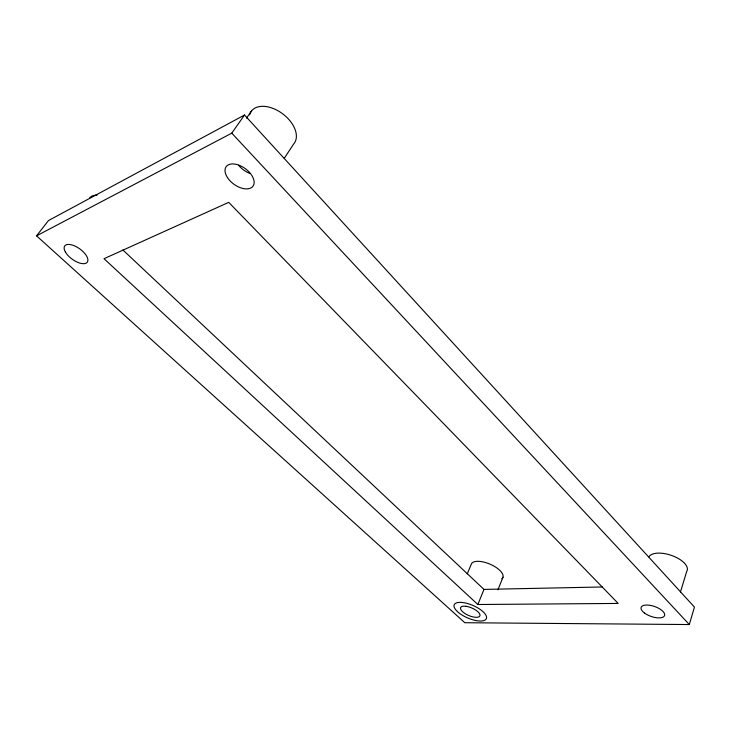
<?xml version="1.0" encoding="UTF-8"?>
<svg xmlns="http://www.w3.org/2000/svg" width="731" height="731" viewBox="0 0 731 731"><rect width="100%" height="100%" fill="white"/><g stroke="black" fill="none" stroke-linecap="round" stroke-linejoin="round"><path stroke-width="1.1" d="M689.306 624.548L694.45 607.095L244.519 115.023L48.474 220.561L36.55 235.839L464.806 622.721L689.306 624.548L231.782 133.143L36.55 235.839M680.433 592.073L686.701 571.487A20.349 9.357 18.4 0 0 672.767 555.889A20.349 9.357 18.4 0 0 648.89 556.876M497.948 589.798L502.992 577.188M477.864 604.51L618.188 603.431L228.73 202.359L104.012 258.701L477.864 604.51L483.995 589.414L602.234 586.975M467.264 573.853L471.175 564.496A17.151 7.209 23.1 0 1 491.113 564.643A17.151 7.209 23.1 0 1 501.886 578.76M284.277 158.289L293.588 144.108A26.782 16.703 37.2 0 0 280.695 112.41A26.782 16.703 37.2 0 0 249.609 114.877M246.484 118.184L251.574 110.911M231.782 133.143L244.519 115.023M122.936 250.011L483.995 589.414M250.276 173.549A16.438 9.768 36.3 0 1 238.553 165.215M89.465 198.238A22.57 11.212 36.7 0 1 97.031 195.186M466.058 606.291L463.902 606.136A10.508 4.075 23.4 0 0 462.248 611.399A10.508 4.075 23.4 0 0 475.123 617.275A10.508 4.075 23.4 0 0 479.134 613.09L477.763 611.628A10.508 4.075 23.4 0 0 466.058 606.291M65.406 252.031A13.916 6.405 35.7 0 0 85.984 263.233A13.916 6.405 35.7 0 0 76.645 246.904A13.916 6.405 35.7 0 0 65.406 252.031M644.559 613.09A12.409 5.272 19.2 0 0 664.324 616.041A12.409 5.272 19.2 0 0 649.676 605.259A12.409 5.272 19.2 0 0 644.559 613.09M227.469 177.596A16.594 9.658 36 0 0 252.652 186.606A16.594 9.658 36 0 0 238.608 165.051A16.594 9.658 36 0 0 227.469 177.596M457.442 611.591A17.517 6.789 23.4 0 0 485.402 619.833A17.517 6.789 23.4 0 0 468.014 603.66A17.517 6.789 23.4 0 0 457.442 611.591"/></g></svg>
